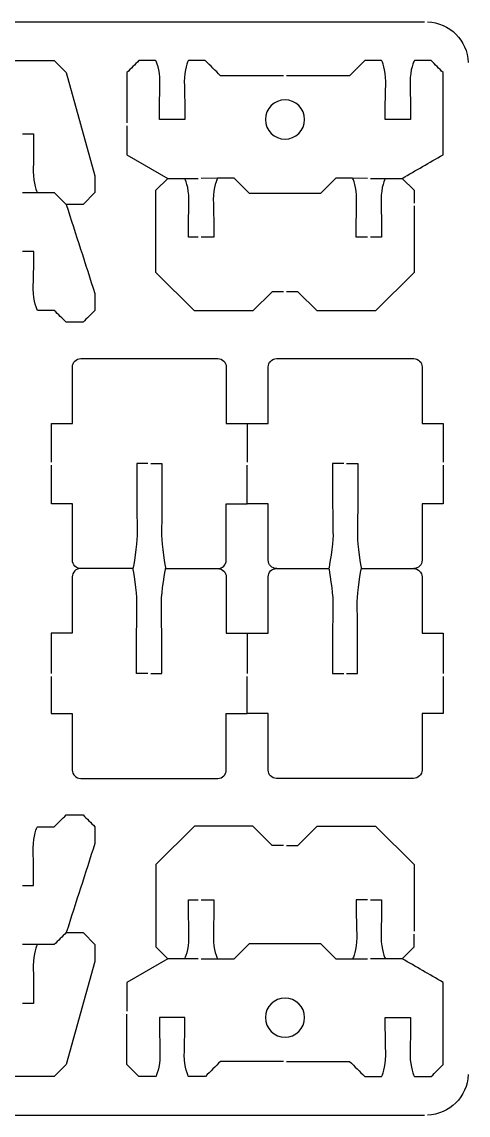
# Model space of a CAD drawing. Extents: x 0 to 680, y 0 to 410.
# Drawn here: x 396.9 to 450, y 280 to 410 of the extents above; entities that cross this region are included whole.
import ezdxf

# ---------------------------------------------------------------- set-up
doc = ezdxf.new("R2010")
doc.units = 0
doc.header["$MEASUREMENT"] = 0
doc.layers.add('DEFAULT', color=18, linetype='CONTINUOUS')

msp = doc.modelspace()

# ---------------------------------------------------------------- linework, layer by layer
at = {"layer": 'DEFAULT', "color": 1}
for points in [[(235.18, 409.99), (444.82, 409.99)], [(380.26, 400.95), (386.33, 400.95), (390.77, 405.39), (400.76, 405.39), (402.18, 403.97), (405.59, 391.69), (405.59, 389.69), (404.18, 388.27), (402.18, 388.27)], [(409.41, 397.63), (409.41, 394.19), (414.28, 391.38), (416.27, 391.38), (417.88, 391.38)], [(428.04, 377.9), (426.67, 377.9), (424.39, 375.62), (417.43, 375.62), (412.86, 380.19), (412.86, 389.97), (414.28, 391.38)], [(438.02, 391.38), (436.24, 391.39), (434.24, 391.39), (432.43, 389.58), (423.98, 389.58), (422.18, 391.39), (420.18, 391.39), (420.18, 391.39), (418.23, 391.38)], [(442.15, 391.38), (443.56, 389.97), (443.56, 388.45)], [(443.56, 388.1), (443.56, 380.19), (438.98, 375.62), (432.03, 375.62), (429.75, 377.9), (428.39, 377.9)], [(428.04, 312.07), (426.68, 312.07), (424.39, 314.35), (417.44, 314.35), (412.86, 309.78), (412.86, 300.01), (414.28, 298.59)], [(428.39, 312.07), (429.75, 312.07), (432.03, 314.35), (438.99, 314.35), (443.56, 309.78), (443.56, 301.87)], [(402.18, 301.7), (404.18, 301.7), (405.59, 300.28), (405.59, 298.28), (402.18, 286), (400.76, 284.59), (390.77, 284.59), (386.34, 289.02), (380.26, 289.02)], [(418.23, 298.59), (420.18, 298.59), (420.19, 298.59), (422.18, 298.59), (423.99, 300.39), (432.44, 300.39), (434.25, 298.59), (436.24, 298.59), (438.02, 298.59)], [(442.15, 298.59), (442.15, 298.59), (443.56, 300.01), (443.56, 301.52)], [(417.88, 298.59), (416.28, 298.59), (416.27, 298.59), (414.28, 298.59), (414.28, 298.59), (409.41, 295.78), (409.41, 292.34)], [(235.18, 280), (444.82, 280)]]:
    msp.add_lwpolyline(points, dxfattribs=at)
for points in [[(445.17, 409.99), (447.8, 409.9), (449.91, 407.79), (450, 405.16)], [(450, 284.81), (449.9, 282.19), (447.8, 280.08), (445.17, 280)]]:
    msp.add_open_spline(points, degree=3, dxfattribs=at)
for points, knots in [([(428.04, 403.58), (425.54, 403.58), (423.04, 403.58), (420.53, 403.58), (419.93, 404.18), (419.33, 404.78), (418.73, 405.39), (418.06, 405.39), (417.39, 405.39), (416.73, 405.39), (416.67, 405.39), (416.23, 404.27), (416.23, 402.89), (416.23, 401.5), (416.28, 400.73), (416.28, 400.38), (416.28, 399.72), (416.28, 399.05), (416.28, 398.38), (415.28, 398.38), (414.28, 398.38), (413.28, 398.38), (413.28, 399.05), (413.28, 399.72), (413.28, 400.38), (413.28, 400.72), (413.33, 401.5), (413.33, 402.88), (413.33, 404.26), (412.89, 405.38), (412.82, 405.38), (412.16, 405.38), (411.49, 405.38), (410.83, 405.38), (410.35, 404.91), (409.88, 404.44), (409.41, 403.97), (409.41, 401.97), (409.41, 399.98), (409.41, 397.98)], [0, 0, 0, 0, 21.27, 21.27, 21.27, 28.510773, 28.510773, 28.510773, 34.180773, 34.180773, 34.180773, 35.180773, 35.180773, 35.180773, 36.180773, 36.180773, 36.180773, 41.850784, 41.850784, 41.850784, 50.350784, 50.350784, 50.350784, 56.010784, 56.010784, 56.010784, 57.010784, 57.010784, 57.010784, 58.010784, 58.010784, 58.010784, 63.670784, 63.670784, 63.670784, 69.334714, 69.334714, 69.334714, 86.304714, 86.304714, 86.304714, 86.304714]), ([(438.37, 391.38), (438.96, 391.38), (439.56, 391.38), (440.15, 391.38), (440.81, 391.38), (441.48, 391.38), (442.15, 391.38), (443.77, 392.32), (445.39, 393.25), (447.01, 394.19), (447.01, 397.45), (447.01, 400.71), (447.01, 403.97), (446.54, 404.44), (446.07, 404.91), (445.6, 405.38), (444.93, 405.38), (444.27, 405.38), (443.6, 405.38), (443.54, 405.38), (443.09, 404.26), (443.09, 402.88), (443.09, 401.5), (443.14, 400.72), (443.14, 400.38), (443.14, 399.72), (443.14, 399.05), (443.14, 398.38), (442.14, 398.38), (441.14, 398.38), (440.14, 398.38), (440.14, 399.05), (440.14, 399.72), (440.14, 400.38), (440.14, 400.73), (440.19, 401.5), (440.19, 402.89), (440.19, 404.27), (439.74, 405.39), (439.69, 405.39), (439.03, 405.39), (438.36, 405.39), (437.69, 405.39), (437.09, 404.78), (436.49, 404.18), (435.89, 403.58), (433.39, 403.58), (430.89, 403.58), (428.39, 403.58)], [0, 0, 0, 0, 5.04001, 5.04001, 5.04001, 10.70001, 10.70001, 10.70001, 26.636161, 26.636161, 26.636161, 54.356161, 54.356161, 54.356161, 60.02009, 60.02009, 60.02009, 65.69009, 65.69009, 65.69009, 66.69009, 66.69009, 66.69009, 67.69009, 67.69009, 67.69009, 73.35009, 73.35009, 73.35009, 81.85009, 81.85009, 81.85009, 87.52009, 87.52009, 87.52009, 88.52009, 88.52009, 88.52009, 89.52009, 89.52009, 89.52009, 95.20009, 95.20009, 95.20009, 102.433796, 102.433796, 102.433796, 123.693796, 123.693796, 123.693796, 123.693796]), ([(430.54, 398.38), (430.54, 397.09), (429.5, 396.05), (428.21, 396.05), (426.92, 396.05), (425.88, 397.09), (425.88, 398.38), (425.88, 399.67), (426.92, 400.71), (428.21, 400.71), (429.5, 400.71), (430.54, 399.67), (430.54, 398.38)], [1, 1, 1, 1, 2, 2, 2, 3, 3, 3, 4, 4, 4, 5, 5, 5, 5]), ([(396.99, 396.68), (397.43, 396.68), (397.86, 396.68), (398.3, 396.68), (398.3, 396.02), (398.3, 395.36), (398.3, 394.69), (398.31, 394.35), (398.26, 393.57), (398.26, 392.19), (398.26, 390.81), (398.7, 389.69), (398.77, 389.69)], [0, 0, 0, 0, 3.72, 3.72, 3.72, 9.37, 9.37, 9.37, 10.37, 10.37, 10.37, 11.37, 11.37, 11.37, 11.37]), ([(417.88, 384.38), (417.5, 384.38), (417.12, 384.38), (416.73, 384.38), (416.73, 385.05), (416.73, 385.71), (416.73, 386.38), (416.73, 386.72), (416.78, 387.5), (416.78, 388.88), (416.77, 390.26), (416.33, 391.38), (416.27, 391.38)], [0, 0, 0, 0, 3.24, 3.24, 3.24, 8.9, 8.9, 8.9, 9.9, 9.9, 9.9, 10.9, 10.9, 10.9, 10.9]), ([(420.18, 391.39), (420.13, 391.39), (419.68, 390.26), (419.68, 388.88), (419.68, 387.5), (419.73, 386.72), (419.73, 386.38), (419.73, 385.72), (419.73, 385.05), (419.73, 384.38), (419.23, 384.38), (418.73, 384.38), (418.23, 384.38)], [0, 0, 0, 0, 1, 1, 1, 2, 2, 2, 7.670032, 7.670032, 7.670032, 11.939032, 11.939032, 11.939032, 11.939032]), ([(438.02, 384.38), (437.58, 384.38), (437.13, 384.38), (436.68, 384.38), (436.69, 385.05), (436.69, 385.72), (436.69, 386.38), (436.69, 386.72), (436.73, 387.5), (436.73, 388.88), (436.73, 390.26), (436.3, 391.39), (436.24, 391.39)], [0, 0, 0, 0, 3.79, 3.79, 3.79, 9.460011, 9.460011, 9.460011, 10.460011, 10.460011, 10.460011, 11.460011, 11.460011, 11.460011, 11.460011]), ([(440.15, 391.38), (440.09, 391.38), (439.64, 390.26), (439.64, 388.88), (439.64, 387.5), (439.69, 386.72), (439.68, 386.38), (439.68, 385.71), (439.68, 385.05), (439.68, 384.38), (439.25, 384.38), (438.81, 384.38), (438.37, 384.38)], [0, 0, 0, 0, 1, 1, 1, 2, 2, 2, 7.66, 7.66, 7.66, 11.38, 11.38, 11.38, 11.38]), ([(396.99, 389.69), (397.58, 389.69), (398.18, 389.69), (398.77, 389.69), (399.43, 389.69), (400.1, 389.69), (400.76, 389.69), (401.24, 389.22), (401.71, 388.75), (402.18, 388.27), (403.32, 384.74), (404.45, 381.21), (405.59, 377.68), (405.59, 377.02), (405.59, 376.35), (405.59, 375.68), (405.12, 375.21), (404.65, 374.74), (404.18, 374.27), (403.51, 374.27), (402.85, 374.27), (402.18, 374.27), (401.71, 374.74), (401.24, 375.21), (400.76, 375.68), (400.1, 375.68), (399.43, 375.68), (398.77, 375.68), (398.71, 375.68), (398.27, 376.81), (398.26, 378.19), (398.26, 379.57), (398.31, 380.35), (398.31, 380.69), (398.31, 381.35), (398.31, 382.02), (398.31, 382.68), (397.87, 382.68), (397.43, 382.68), (396.99, 382.68)], [0, 0, 0, 0, 5.04, 5.04, 5.04, 10.7, 10.7, 10.7, 16.370996, 16.370996, 16.370996, 47.910009, 47.910009, 47.910009, 53.580009, 53.580009, 53.580009, 59.243938, 59.243938, 59.243938, 64.913938, 64.913938, 64.913938, 70.584935, 70.584935, 70.584935, 76.244935, 76.244935, 76.244935, 77.244935, 77.244935, 77.244935, 78.244935, 78.244935, 78.244935, 83.894935, 83.894935, 83.894935, 87.623935, 87.623935, 87.623935, 87.623935]), ([(400.41, 357.64), (400.41, 359.17), (400.41, 360.71), (400.41, 362.24), (401.25, 362.24), (402.08, 362.24), (402.91, 362.24), (402.91, 364.47), (402.91, 366.71), (402.91, 368.95), (402.91, 369.5), (403.36, 369.95), (403.91, 369.95), (409.35, 369.95), (414.78, 369.95), (420.22, 369.95), (420.77, 369.95), (421.21, 369.5), (421.21, 368.95), (421.21, 366.71), (421.21, 364.47), (421.21, 362.24), (422.05, 362.24), (422.88, 362.24), (423.71, 362.24), (423.71, 360.71), (423.71, 359.17), (423.71, 357.64)], [0, 0, 0, 0, 13.03, 13.03, 13.03, 20.12, 20.12, 20.12, 39.13, 39.13, 39.13, 40.13, 40.13, 40.13, 86.34, 86.34, 86.34, 87.34, 87.34, 87.34, 106.35, 106.35, 106.35, 113.44, 113.44, 113.44, 126.47, 126.47, 126.47, 126.47]), ([(423.71, 362.24), (424.55, 362.24), (425.38, 362.24), (426.21, 362.24), (426.21, 364.47), (426.21, 366.71), (426.21, 368.95), (426.21, 369.5), (426.66, 369.95), (427.22, 369.95), (432.65, 369.95), (438.08, 369.95), (443.52, 369.95), (444.07, 369.95), (444.52, 369.5), (444.52, 368.95), (444.52, 366.71), (444.52, 364.47), (444.52, 362.24), (445.35, 362.24), (446.18, 362.24), (447.01, 362.24), (447.01, 360.71), (447.01, 359.17), (447.01, 357.64)], [0, 0, 0, 0, 7.09, 7.09, 7.09, 26.1, 26.1, 26.1, 27.1, 27.1, 27.1, 73.31, 73.31, 73.31, 74.31, 74.31, 74.31, 93.32, 93.32, 93.32, 100.4, 100.4, 100.4, 113.43, 113.43, 113.43, 113.43]), ([(403.91, 344.99), (403.91, 344.99), (403.91, 344.99), (403.9, 344.99), (403.35, 344.99), (402.91, 345.44), (402.91, 345.99), (402.91, 348.22), (402.91, 350.45), (402.91, 352.68), (402.08, 352.68), (401.25, 352.68), (400.41, 352.68), (400.41, 354.22), (400.41, 355.76), (400.41, 357.29)], [0, 0, 0, 0, 0.04, 0.04, 0.04, 1.04, 1.04, 1.04, 20.02, 20.02, 20.02, 27.11, 27.11, 27.11, 40.18, 40.18, 40.18, 40.18]), ([(411.88, 357.47), (411.44, 357.47), (411.01, 357.47), (410.57, 357.47), (410.57, 355.95), (410.57, 354.42), (410.57, 352.9), (410.57, 352.66), (410.62, 349.88), (410.62, 348.9), (410.61, 347.92), (410.17, 344.99), (410.11, 344.99)], [0, 0, 0, 0, 3.71, 3.71, 3.71, 16.66, 16.66, 16.66, 17.66, 17.66, 17.66, 18.66, 18.66, 18.66, 18.66]), ([(412.23, 357.47), (412.68, 357.47), (413.12, 357.47), (413.57, 357.47), (413.57, 355.95), (413.57, 354.42), (413.57, 352.9), (413.57, 352.66), (413.52, 349.88), (413.52, 348.9), (413.52, 347.93), (413.95, 345.01), (414.01, 344.99)], [0, 0, 0, 0, 3.78, 3.78, 3.78, 16.73, 16.73, 16.73, 17.73, 17.73, 17.73, 18.73, 18.73, 18.73, 18.73]), ([(420.22, 344.99), (420.77, 344.99), (421.21, 345.44), (421.21, 345.99), (421.21, 348.22), (421.21, 350.45), (421.21, 352.68), (422.05, 352.68), (422.88, 352.68), (423.71, 352.68), (423.71, 354.22), (423.71, 355.76), (423.71, 357.29)], [0, 0, 0, 0, 1, 1, 1, 19.98, 19.98, 19.98, 27.07, 27.07, 27.07, 40.14, 40.14, 40.14, 40.14]), ([(435.19, 357.47), (434.75, 357.47), (434.31, 357.47), (433.87, 357.47), (433.87, 355.95), (433.87, 354.42), (433.87, 352.9), (433.87, 352.66), (433.92, 349.88), (433.92, 348.9), (433.92, 347.92), (433.47, 344.99), (433.41, 344.99)], [0, 0, 0, 0, 3.73, 3.73, 3.73, 16.68, 16.68, 16.68, 17.68, 17.68, 17.68, 18.68, 18.68, 18.68, 18.68]), ([(435.54, 357.47), (435.98, 357.47), (436.43, 357.47), (436.87, 357.47), (436.87, 355.95), (436.87, 354.42), (436.87, 352.9), (436.87, 352.66), (436.82, 349.88), (436.82, 348.9), (436.82, 347.93), (437.25, 345.01), (437.31, 344.99)], [0, 0, 0, 0, 3.78, 3.78, 3.78, 16.730003, 16.730003, 16.730003, 17.730003, 17.730003, 17.730003, 18.730003, 18.730003, 18.730003, 18.730003]), ([(447.01, 357.29), (447.01, 355.76), (447.01, 354.22), (447.01, 352.68), (446.18, 352.68), (445.35, 352.68), (444.52, 352.68), (444.52, 350.45), (444.52, 348.22), (444.52, 345.99), (444.52, 345.44), (444.07, 344.99), (443.52, 344.99)], [0, 0, 0, 0, 13.07, 13.07, 13.07, 20.15, 20.15, 20.15, 39.13, 39.13, 39.13, 40.13, 40.13, 40.13, 40.13]), ([(427.22, 344.99), (426.66, 344.99), (426.21, 345.44), (426.21, 345.99), (426.21, 348.22), (426.21, 350.45), (426.21, 352.68), (425.38, 352.68), (424.55, 352.68), (423.71, 352.68)], [0, 0, 0, 0, 1, 1, 1, 19.975, 19.975, 19.975, 27.064, 27.064, 27.064, 27.064]), ([(411.88, 332.51), (411.44, 332.51), (410.99, 332.51), (410.55, 332.51), (410.55, 334.03), (410.55, 335.56), (410.55, 337.08), (410.55, 337.32), (410.6, 340.1), (410.6, 341.08), (410.6, 342.05), (410.17, 344.97), (410.11, 344.99), (408.04, 344.99), (405.98, 344.99), (403.91, 344.99), (403.91, 344.99), (403.91, 344.99), (403.9, 344.99), (403.35, 344.99), (402.9, 344.54), (402.9, 343.99), (402.9, 341.76), (402.9, 339.53), (402.9, 337.3), (402.07, 337.3), (401.24, 337.3), (400.4, 337.3), (400.4, 335.7), (400.4, 334.11), (400.4, 332.51)], [0, 0, 0, 0, 3.77, 3.77, 3.77, 16.720004, 16.720004, 16.720004, 17.720004, 17.720004, 17.720004, 18.720004, 18.720004, 18.720004, 36.270004, 36.270004, 36.270004, 36.310004, 36.310004, 36.310004, 37.310004, 37.310004, 37.310004, 56.280004, 56.280004, 56.280004, 63.360004, 63.360004, 63.360004, 76.930004, 76.930004, 76.930004, 76.930004]), ([(412.23, 332.51), (412.67, 332.51), (413.11, 332.51), (413.55, 332.51), (413.55, 334.03), (413.55, 335.55), (413.55, 337.08), (413.55, 337.32), (413.5, 340.09), (413.5, 341.08), (413.51, 342.06), (413.95, 344.99), (414.01, 344.99), (416.08, 344.99), (418.14, 344.99), (420.21, 344.99), (420.21, 344.99), (420.21, 344.99), (420.22, 344.99), (420.77, 344.98), (421.21, 344.54), (421.21, 343.99), (421.21, 341.76), (421.21, 339.53), (421.21, 337.3), (422.04, 337.3), (422.88, 337.3), (423.71, 337.3), (423.71, 335.7), (423.71, 334.11), (423.71, 332.51)], [0, 0, 0, 0, 3.73, 3.73, 3.73, 16.67, 16.67, 16.67, 17.67, 17.67, 17.67, 18.67, 18.67, 18.67, 36.23, 36.23, 36.23, 36.26, 36.26, 36.26, 37.26, 37.26, 37.26, 56.23, 56.23, 56.23, 63.32, 63.32, 63.32, 76.89, 76.89, 76.89, 76.89]), ([(423.71, 337.3), (424.54, 337.3), (425.37, 337.3), (426.21, 337.3), (426.21, 339.53), (426.21, 341.76), (426.21, 343.99), (426.21, 344.54), (426.65, 344.99), (427.21, 344.99), (427.21, 344.99), (427.21, 344.99), (427.22, 344.99), (429.28, 344.99), (431.35, 344.99), (433.41, 344.99), (433.47, 344.97), (433.9, 342.05), (433.9, 341.08), (433.9, 340.1), (433.86, 337.32), (433.86, 337.08), (433.85, 335.56), (433.85, 334.03), (433.85, 332.51), (434.3, 332.51), (434.74, 332.51), (435.19, 332.51)], [0, 0, 0, 0, 7.08, 7.08, 7.08, 26.05, 26.05, 26.05, 27.05, 27.05, 27.05, 27.079, 27.079, 27.079, 44.64, 44.64, 44.64, 45.64, 45.64, 45.64, 46.64, 46.64, 46.64, 59.590004, 59.590004, 59.590004, 63.380004, 63.380004, 63.380004, 63.380004]), ([(435.54, 332.51), (435.98, 332.51), (436.41, 332.51), (436.85, 332.51), (436.85, 334.03), (436.85, 335.55), (436.85, 337.08), (436.85, 337.32), (436.8, 340.09), (436.8, 341.08), (436.81, 342.06), (437.25, 344.99), (437.31, 344.99), (439.38, 344.99), (441.44, 344.99), (443.51, 344.99), (443.51, 344.99), (443.51, 344.99), (443.52, 344.99), (444.07, 344.98), (444.51, 344.54), (444.51, 343.99), (444.51, 341.76), (444.51, 339.53), (444.51, 337.3), (445.34, 337.3), (446.18, 337.3), (447.01, 337.3), (447.01, 335.7), (447.01, 334.11), (447.01, 332.51)], [0, 0, 0, 0, 3.721, 3.721, 3.721, 16.661, 16.661, 16.661, 17.661, 17.661, 17.661, 18.661, 18.661, 18.661, 36.222, 36.222, 36.222, 36.251, 36.251, 36.251, 37.251, 37.251, 37.251, 56.221, 56.221, 56.221, 63.311, 63.311, 63.311, 76.881, 76.881, 76.881, 76.881]), ([(400.4, 332.16), (400.4, 330.69), (400.4, 329.21), (400.4, 327.74), (401.24, 327.74), (402.07, 327.74), (402.9, 327.74), (402.9, 325.5), (402.9, 323.27), (402.9, 321.03), (402.9, 320.48), (403.35, 320.03), (403.9, 320.03), (409.34, 320.03), (414.77, 320.03), (420.21, 320.03), (420.76, 320.03), (421.21, 320.48), (421.21, 321.03), (421.21, 323.27), (421.21, 325.5), (421.21, 327.74), (422.04, 327.74), (422.88, 327.74), (423.71, 327.74), (423.71, 329.21), (423.71, 330.69), (423.71, 332.16)], [0, 0, 0, 0, 12.54, 12.54, 12.54, 19.62, 19.62, 19.62, 38.62, 38.62, 38.62, 39.62, 39.62, 39.62, 85.84, 85.84, 85.84, 86.84, 86.84, 86.84, 105.84, 105.84, 105.84, 112.93, 112.93, 112.93, 125.47, 125.47, 125.47, 125.47]), ([(447.01, 332.16), (447.01, 330.69), (447.01, 329.21), (447.01, 327.74), (446.18, 327.74), (445.34, 327.74), (444.51, 327.74), (444.51, 325.5), (444.51, 323.27), (444.51, 321.03), (444.51, 320.48), (444.06, 320.03), (443.51, 320.03), (438.07, 320.03), (432.64, 320.03), (427.21, 320.03), (426.65, 320.03), (426.21, 320.48), (426.21, 321.03), (426.21, 323.27), (426.21, 325.5), (426.21, 327.74), (425.37, 327.74), (424.54, 327.74), (423.71, 327.74)], [0, 0, 0, 0, 12.54, 12.54, 12.54, 19.63, 19.63, 19.63, 38.63, 38.63, 38.63, 39.63, 39.63, 39.63, 85.84, 85.84, 85.84, 86.84, 86.84, 86.84, 105.84, 105.84, 105.84, 112.92, 112.92, 112.92, 112.92]), ([(396.99, 307.29), (397.43, 307.29), (397.86, 307.29), (398.3, 307.29), (398.3, 307.95), (398.3, 308.62), (398.3, 309.28), (398.3, 309.62), (398.26, 310.4), (398.26, 311.78), (398.26, 313.16), (398.7, 314.29), (398.76, 314.29), (399.43, 314.29), (400.1, 314.29), (400.76, 314.29), (401.24, 314.76), (401.71, 315.23), (402.18, 315.7), (402.85, 315.7), (403.51, 315.7), (404.18, 315.7), (404.65, 315.23), (405.12, 314.76), (405.59, 314.29), (405.59, 313.62), (405.59, 312.95), (405.59, 312.29), (404.46, 308.76), (403.32, 305.23), (402.18, 301.7), (401.71, 301.23), (401.24, 300.76), (400.76, 300.28), (400.1, 300.28), (399.43, 300.28), (398.76, 300.28), (398.17, 300.28), (397.58, 300.28), (396.99, 300.28)], [0, 0, 0, 0, 3.72, 3.72, 3.72, 9.37, 9.37, 9.37, 10.37, 10.37, 10.37, 11.37, 11.37, 11.37, 17.05, 17.05, 17.05, 22.720996, 22.720996, 22.720996, 28.390996, 28.390996, 28.390996, 34.061993, 34.061993, 34.061993, 39.731993, 39.731993, 39.731993, 71.264555, 71.264555, 71.264555, 76.935552, 76.935552, 76.935552, 82.605552, 82.605552, 82.605552, 87.635552, 87.635552, 87.635552, 87.635552]), ([(416.27, 298.59), (416.35, 298.62), (416.78, 299.73), (416.78, 301.09), (416.78, 302.47), (416.73, 303.25), (416.74, 303.59), (416.74, 304.26), (416.74, 304.92), (416.74, 305.59), (417.12, 305.59), (417.5, 305.59), (417.88, 305.59)], [0, 0, 0, 0, 1.000918, 1.000918, 1.000918, 2.001836, 2.001836, 2.001836, 7.667033, 7.667033, 7.667033, 10.901, 10.901, 10.901, 10.901]), ([(418.23, 305.59), (418.73, 305.59), (419.23, 305.59), (419.74, 305.59), (419.74, 304.92), (419.73, 304.26), (419.73, 303.59), (419.73, 303.25), (419.69, 302.47), (419.69, 301.09), (419.69, 299.71), (420.13, 298.59), (420.18, 298.59)], [0, 0, 0, 0, 4.279, 4.279, 4.279, 9.949007, 9.949007, 9.949007, 10.949007, 10.949007, 10.949007, 11.949007, 11.949007, 11.949007, 11.949007]), ([(438.02, 305.59), (437.58, 305.59), (437.13, 305.59), (436.69, 305.59), (436.69, 304.92), (436.69, 304.26), (436.69, 303.59), (436.69, 303.25), (436.74, 302.47), (436.74, 301.09), (436.74, 299.71), (436.3, 298.59), (436.24, 298.59)], [0, 0, 0, 0, 3.779, 3.779, 3.779, 9.449032, 9.449032, 9.449032, 10.449032, 10.449032, 10.449032, 11.449032, 11.449032, 11.449032, 11.449032]), ([(438.37, 305.59), (438.81, 305.59), (439.25, 305.59), (439.69, 305.59), (439.69, 304.92), (439.69, 304.26), (439.69, 303.59), (439.69, 303.25), (439.64, 302.47), (439.64, 301.09), (439.65, 299.71), (440.09, 298.59), (440.15, 298.59)], [0, 0, 0, 0, 3.73, 3.73, 3.73, 9.39, 9.39, 9.39, 10.39, 10.39, 10.39, 11.39, 11.39, 11.39, 11.39]), ([(398.76, 300.28), (398.7, 300.28), (398.26, 299.16), (398.26, 297.78), (398.26, 296.4), (398.31, 295.62), (398.3, 295.28), (398.3, 294.61), (398.3, 293.95), (398.3, 293.28), (397.86, 293.28), (397.43, 293.28), (396.99, 293.28)], [0, 0, 0, 0, 1, 1, 1, 2, 2, 2, 7.65, 7.65, 7.65, 11.369, 11.369, 11.369, 11.369]), ([(428.39, 286.39), (430.89, 286.39), (433.39, 286.39), (435.89, 286.39), (436.49, 285.79), (437.09, 285.19), (437.7, 284.59), (438.36, 284.59), (439.03, 284.59), (439.7, 284.59), (439.75, 284.59), (440.19, 285.71), (440.19, 287.09), (440.19, 288.47), (440.15, 289.25), (440.15, 289.59), (440.14, 290.25), (440.14, 290.92), (440.14, 291.59), (441.14, 291.59), (442.14, 291.59), (443.14, 291.59), (443.14, 290.92), (443.14, 290.26), (443.14, 289.59), (443.14, 289.25), (443.09, 288.47), (443.09, 287.09), (443.1, 285.71), (443.54, 284.59), (443.6, 284.59), (444.27, 284.59), (444.93, 284.59), (445.6, 284.59), (446.07, 285.06), (446.54, 285.53), (447.01, 286), (447.01, 289.26), (447.01, 292.52), (447.01, 295.78), (445.39, 296.72), (443.77, 297.66), (442.15, 298.59), (441.48, 298.59), (440.82, 298.59), (440.15, 298.59), (439.56, 298.59), (438.96, 298.59), (438.37, 298.59)], [0, 0, 0, 0, 21.27, 21.27, 21.27, 28.510773, 28.510773, 28.510773, 34.180773, 34.180773, 34.180773, 35.180773, 35.180773, 35.180773, 36.180773, 36.180773, 36.180773, 41.850782, 41.850782, 41.850782, 50.350782, 50.350782, 50.350782, 56.010782, 56.010782, 56.010782, 57.010782, 57.010782, 57.010782, 58.010782, 58.010782, 58.010782, 63.670782, 63.670782, 63.670782, 69.334712, 69.334712, 69.334712, 97.044712, 97.044712, 97.044712, 112.98721, 112.98721, 112.98721, 118.64721, 118.64721, 118.64721, 123.68722, 123.68722, 123.68722, 123.68722]), ([(425.88, 291.59), (425.88, 292.88), (426.92, 293.92), (428.21, 293.92), (429.5, 293.92), (430.54, 292.88), (430.54, 291.59), (430.54, 290.3), (429.5, 289.26), (428.21, 289.26), (426.92, 289.26), (425.88, 290.3), (425.88, 291.59)], [1, 1, 1, 1, 2, 2, 2, 3, 3, 3, 4, 4, 4, 5, 5, 5, 5]), ([(428.04, 286.39), (425.54, 286.39), (423.04, 286.39), (420.54, 286.39), (419.94, 285.79), (419.34, 285.19), (418.74, 284.59), (418.07, 284.59), (417.4, 284.59), (416.73, 284.59), (416.68, 284.59), (416.23, 285.71), (416.23, 287.09), (416.23, 288.47), (416.29, 289.25), (416.29, 289.59), (416.29, 290.25), (416.29, 290.92), (416.29, 291.59), (415.29, 291.59), (414.29, 291.59), (413.29, 291.59), (413.29, 290.92), (413.29, 290.26), (413.29, 289.59), (413.29, 289.25), (413.33, 288.47), (413.33, 287.09), (413.33, 285.71), (412.89, 284.59), (412.83, 284.59), (412.16, 284.59), (411.49, 284.59), (410.83, 284.59), (410.35, 285.06), (409.88, 285.53), (409.41, 286), (409.41, 288), (409.41, 289.99), (409.41, 291.99)], [0, 0, 0, 0, 21.26, 21.26, 21.26, 28.493706, 28.493706, 28.493706, 34.173706, 34.173706, 34.173706, 35.173706, 35.173706, 35.173706, 36.173706, 36.173706, 36.173706, 41.843706, 41.843706, 41.843706, 50.343706, 50.343706, 50.343706, 56.003706, 56.003706, 56.003706, 57.003706, 57.003706, 57.003706, 58.003706, 58.003706, 58.003706, 63.673706, 63.673706, 63.673706, 69.337636, 69.337636, 69.337636, 86.307636, 86.307636, 86.307636, 86.307636])]:
    msp.add_open_spline(points, degree=3, knots=knots, dxfattribs=at)

doc.saveas('drawing.dxf')
